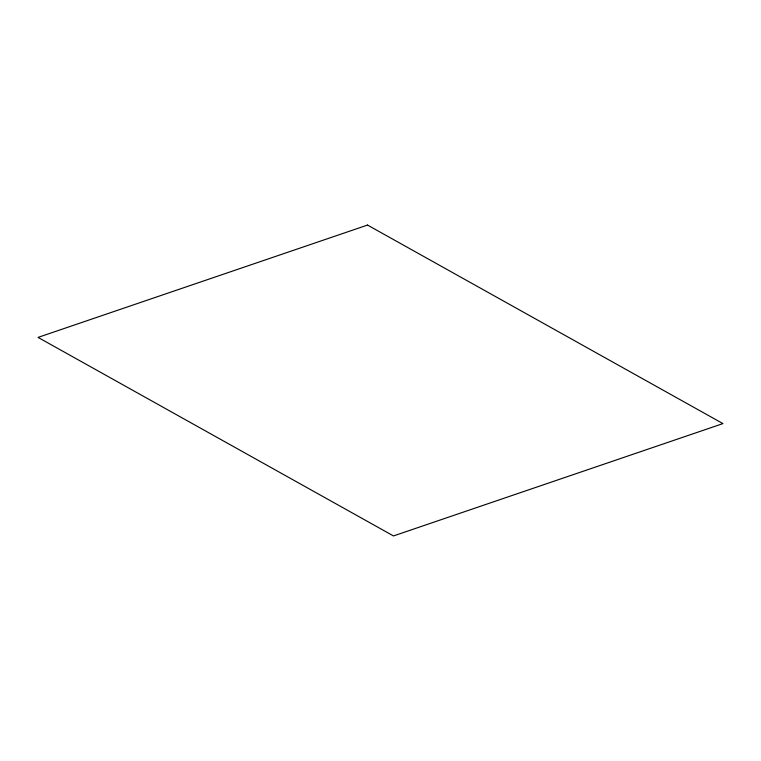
<?xml version="1.0" encoding="UTF-8"?>
<svg xmlns="http://www.w3.org/2000/svg" width="761" height="761" viewBox="0 0 761 761"><rect width="100%" height="100%" fill="white"/><g stroke="black" fill="none" stroke-linecap="round" stroke-linejoin="round"><path stroke-width="1.14" d="M367.525 225.066L38.05 337.399L393.475 535.934L722.95 423.601L367.525 225.066"/></g></svg>
